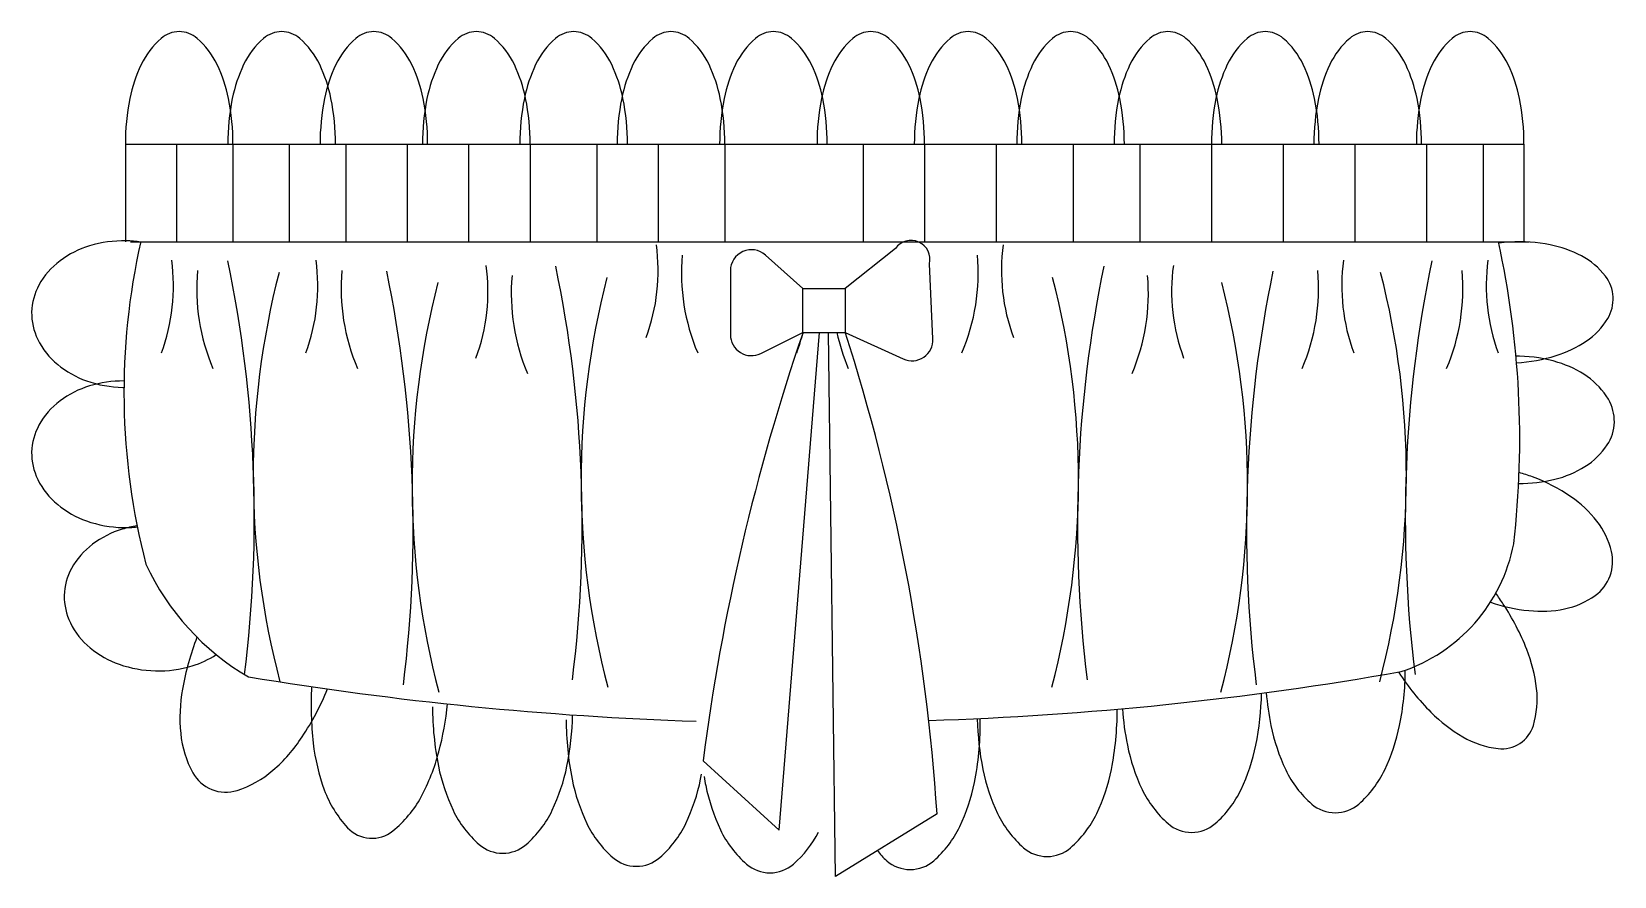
# Model space of a CAD drawing. Header units: metres. Extents: x 255 to 1016, y 222 to 628.
import ezdxf

# ---------------------------------------------------------------- set-up
doc = ezdxf.new("R2010")
doc.units = ezdxf.units.M
for name, color, linetype in [('3', 3, 'Continuous'), ('4', 4, 'Continuous'), ('6', 7, 'Continuous')]:
    doc.layers.add(name, color=color, linetype=linetype)

msp = doc.modelspace()

# ---------------------------------------------------------------- linework, layer by layer
at = {"layer": '3'}
for p, q in [((324.62, 573.59), (324.62, 526.81)), ((351.7, 573.59), (351.7, 526.81)), ((378.78, 573.59), (378.78, 526.81)), ((405.86, 573.59), (405.86, 526.81)), ((435.41, 573.59), (435.41, 526.81)), ((464.95, 573.59), (464.95, 526.81)), ((494.49, 573.59), (494.49, 526.81)), ((526.5, 573.59), (526.5, 526.81)), ((556.04, 573.59), (556.04, 526.81)), ((588.04, 573.59), (588.04, 526.81)), ((654.52, 573.59), (654.52, 526.81)), ((684.06, 573.59), (684.06, 526.81)), ((718.53, 573.59), (718.53, 526.81)), ((755.45, 573.59), (755.45, 526.81)), ((787.46, 573.59), (787.46, 526.81)), ((821.92, 573.59), (821.92, 526.81)), ((856.39, 573.59), (856.39, 526.81)), ((890.86, 573.59), (890.86, 526.81)), ((925.32, 573.59), (925.32, 526.81)), ((952.41, 573.59), (952.41, 526.81))]:
    msp.add_line(p, q, dxfattribs=at)
for centre, radius, start, end in [((463.72, 512.97), 92.31, 339.6, 7.7), ((813.31, 512.97), 92.31, 172.3, 200.4), ((230.79, 505.54), 92.31, 339.6, 7.7), ((300.17, 505.54), 92.31, 339.6, 7.7), ((665.24, 511.73), 98.04, 174.93, 203.04), ((611.78, 511.73), 98.04, 336.96, 5.07), ((976.86, 505.54), 92.31, 172.3, 200.4), ((1046.24, 505.54), 92.31, 172.3, 200.4), ((432.31, 504.3), 98.04, 174.93, 203.04), ((501.7, 504.3), 98.04, 174.93, 203.04), ((381.94, 503.07), 92.31, 339.6, 7.7), ((583.47, 501.83), 98.04, 174.93, 203.04), ((693.56, 501.83), 98.04, 336.96, 5.07), ((895.08, 503.07), 92.31, 172.3, 200.4), ((775.33, 504.3), 98.04, 336.96, 5.07), ((844.71, 504.3), 98.04, 336.96, 5.07)]:
    msp.add_arc(centre, radius, start, end, dxfattribs=at)
at = {"layer": '4'}
for p, q in [((300, 573.59), (972.1, 573.59)), ((300.03, 573.59), (300.03, 526.81)), ((972.1, 573.59), (972.1, 526.81))]:
    msp.add_line(p, q, dxfattribs=at)
for centre, radius, start, end in [((627.43, 454.42), 328.12, 167.25, 194.57), ((529, 432.15), 441.06, 353.44, 12.39), ((887.91, 396.97), 80.72, 288.12, 349.12), ((420.73, 423.36), 122.24, 204.9, 239.72), ((636.02, 1890.27), 1594.26, 271.8, 280.01), ((628.85, 1941.77), 1646.23, 260.57, 268.1)]:
    msp.add_arc(centre, radius, start, end, dxfattribs=at)
at = {"layer": '6'}
for p, q in [((302.46, 526.81), (974.56, 526.81)), ((625.56, 504.28), (607.56, 520.37)), ((670.01, 523.52), (645.93, 504.28)), ((590.76, 512.86), (590.76, 482.14)), ((688.05, 480.13), (686.37, 516.11)), ((625.56, 504.28), (645.93, 504.28)), ((625.56, 483.22), (625.56, 504.28)), ((645.93, 504.28), (645.93, 483.22)), ((605.34, 473.12), (625.56, 483.22)), ((614.17, 244.13), (633.59, 483.22)), ((625.56, 483.22), (645.93, 483.22)), ((641.17, 221.93), (637.93, 483.22)), ((645.93, 483.22), (673.78, 470.49)), ((577.65, 277.44), (614.17, 244.13)), ((690.06, 251.98), (641.17, 221.93))]:
    msp.add_line(p, q, dxfattribs=at)
for points in [[(351.7, 573.59, 0.05), (349.55, 595.51, 0.06), (344.13, 611.84, 0.1), (334.52, 624.45, 0.18), (325.85, 627.69, 0.18), (317.18, 624.45, 0.1), (307.57, 611.84, 0.06), (302.15, 595.51, 0.05), (300, 573.59, 0.05)], [(400.94, 573.59, 0.05), (398.79, 595.51, 0.06), (393.37, 611.84, 0.1), (383.76, 624.45, 0.18), (375.09, 627.69, 0.18), (366.42, 624.45, 0.1), (356.81, 611.84, 0.06), (351.39, 595.51, 0.05), (349.24, 573.59, 0.05)], [(445.25, 573.59, 0.05), (443.11, 595.51, 0.06), (437.68, 611.84, 0.1), (428.07, 624.45, 0.18), (419.4, 627.69, 0.18), (410.74, 624.45, 0.1), (401.13, 611.84, 0.06), (395.7, 595.51, 0.05), (393.55, 573.59, 0.05)], [(494.49, 573.59, 0.05), (492.34, 595.51, 0.06), (486.92, 611.84, 0.1), (477.31, 624.45, 0.18), (468.64, 627.69, 0.18), (459.97, 624.45, 0.1), (450.36, 611.84, 0.06), (444.94, 595.51, 0.05), (442.79, 573.59, 0.05)], [(541.27, 573.59, 0.05), (539.12, 595.51, 0.06), (533.7, 611.84, 0.1), (524.09, 624.45, 0.18), (515.42, 627.69, 0.18), (506.75, 624.45, 0.1), (497.14, 611.84, 0.06), (491.72, 595.51, 0.05), (489.57, 573.59, 0.05)], [(588.04, 573.59, 0.05), (585.9, 595.51, 0.06), (580.47, 611.84, 0.1), (570.86, 624.45, 0.18), (562.19, 627.69, 0.18), (553.53, 624.45, 0.1), (543.92, 611.84, 0.06), (538.49, 595.51, 0.05), (536.34, 573.59, 0.05)], [(637.28, 573.59, 0.05), (635.13, 595.51, 0.06), (629.71, 611.84, 0.1), (620.1, 624.45, 0.18), (611.43, 627.69, 0.18), (602.76, 624.45, 0.1), (593.15, 611.84, 0.06), (587.73, 595.51, 0.05), (585.58, 573.59, 0.05)], [(684.06, 573.59, 0.05), (681.91, 595.51, 0.06), (676.49, 611.84, 0.1), (666.88, 624.45, 0.18), (658.21, 627.69, 0.18), (649.54, 624.45, 0.1), (639.93, 611.84, 0.06), (634.51, 595.51, 0.05), (632.36, 573.59, 0.05)], [(730.83, 573.59, 0.05), (728.69, 595.51, 0.06), (723.26, 611.84, 0.1), (713.65, 624.45, 0.18), (704.98, 627.69, 0.18), (696.32, 624.45, 0.1), (686.71, 611.84, 0.06), (681.28, 595.51, 0.05), (679.13, 573.59, 0.05)], [(780.07, 573.59, 0.05), (777.92, 595.51, 0.06), (772.5, 611.84, 0.1), (762.89, 624.45, 0.18), (754.22, 627.69, 0.18), (745.55, 624.45, 0.1), (735.94, 611.84, 0.06), (730.52, 595.51, 0.05), (728.37, 573.59, 0.05)], [(826.85, 573.59, 0.05), (824.7, 595.51, 0.06), (819.28, 611.84, 0.1), (809.67, 624.45, 0.18), (801, 627.69, 0.18), (792.33, 624.45, 0.1), (782.72, 611.84, 0.06), (777.3, 595.51, 0.05), (775.15, 573.59, 0.05)], [(873.62, 573.59, 0.05), (871.48, 595.51, 0.06), (866.05, 611.84, 0.1), (856.44, 624.45, 0.18), (847.77, 627.69, 0.18), (839.11, 624.45, 0.1), (829.5, 611.84, 0.06), (824.07, 595.51, 0.05), (821.92, 573.59, 0.05)], [(922.86, 573.59, 0.05), (920.71, 595.51, 0.06), (915.29, 611.84, 0.1), (905.68, 624.45, 0.18), (897.01, 627.69, 0.18), (888.34, 624.45, 0.1), (878.73, 611.84, 0.06), (873.31, 595.51, 0.05), (871.16, 573.59, 0.05)], [(972.1, 573.59, 0.05), (969.95, 595.51, 0.06), (964.53, 611.84, 0.1), (954.92, 624.45, 0.18), (946.25, 627.69, 0.18), (937.58, 624.45, 0.1), (927.97, 611.84, 0.06), (922.55, 595.51, 0.05), (920.4, 573.59, 0.05)], [(300.36, 527.2, 0.08), (282.78, 524.8, 0.09), (268.58, 517.59, 0.11), (258.46, 505.94, 0.12), (254.96, 492.98, 0.12), (257.88, 479.88, 0.11), (267.47, 467.8, 0.09), (281.34, 459.96, 0.08), (298.79, 456.78), (299.31, 456.77, 0.09)], [(307.34, 526.61, 0.03), (300.36, 527.2, 0.08)], [(968.56, 468.66, 0.06), (987.55, 472.06, 0.07), (1001.96, 478.98, 0.11), (1012.32, 489.85, 0.15), (1014.94, 500.24, 0.15), (1011.21, 510.28, 0.11), (999.75, 519.97, 0.07), (984.67, 525.3, 0.06), (965.29, 526.62, 0.02), (959.94, 526.15, 0.07)], [(969.54, 410.65, 0.06), (986.93, 412.67, 0.08), (1001.4, 418.78, 0.11), (1012.08, 429.16, 0.14), (1015.52, 440.04, 0.14), (1012.64, 451.08, 0.11), (1002.51, 461.99, 0.08), (988.37, 468.84, 0.07), (969.99, 471.78, 0.01), (968.28, 471.81, 0.08)], [(299.35, 459.92, 0.07), (282.78, 457.51, 0.09), (268.58, 450.3, 0.11), (258.46, 438.65, 0.12), (254.96, 425.7, 0.12), (257.88, 412.6, 0.11), (267.47, 400.51, 0.09), (281.34, 392.67, 0.08), (298.79, 389.49, 0.03), (305.73, 389.77, 0.09)], [(956.02, 353.65, 0.06), (974.46, 349.59, 0.08), (991.58, 350.42, 0.11), (1006.36, 356.91, 0.15), (1013.46, 366.27, 0.15), (1014.14, 377.99, 0.11), (1007.11, 392.52, 0.08), (994.64, 404.28, 0.06), (976.27, 413.81, 0.02), (969.77, 415.9, 0.08)], [(305.62, 390.33, 0.03), (298.45, 388.66, 0.09), (284.25, 381.45, 0.11), (274.13, 369.8, 0.12), (270.63, 356.84, 0.12), (273.55, 343.74, 0.11), (283.14, 331.66, 0.09), (297.01, 323.82, 0.08), (314.46, 320.64, 0.08), (332.03, 323.04, 0.07), (343.68, 328.46, 0.11)], [(911.95, 319.79, 0.05), (927.41, 300.74, 0.06), (942.69, 288.92, 0.1), (959.63, 283.28, 0.18), (970.13, 285.78, 0.18), (976.61, 294.42, 0.1), (978.19, 312.19, 0.06), (973.45, 330.92, 0.05), (962.15, 352.7, 0.01), (958.54, 357.9, 0.06)], [(334.41, 336.8, 0.05), (327.46, 311.89, 0.07), (326.57, 290.57, 0.1), (332.37, 271.69, 0.17), (341.51, 263.64, 0.17), (353.67, 263.18, 0.1), (370.88, 272.86, 0.07), (384.93, 288.92, 0.05), (397.13, 311.93, 0.05)], [(848.26, 310.23, 0.03), (850.52, 294.34, 0.06), (857.58, 273.08, 0.1), (870.1, 256.66, 0.18), (881.4, 252.45, 0.18), (892.7, 256.66, 0.1), (905.22, 273.08, 0.06), (912.29, 294.34, 0.05), (915.07, 320.96, 0.05)], [(911.79, 320.04), (911.95, 319.79, 0.05)], [(389.47, 313.04, 0.04), (390.27, 285.96, 0.06), (395.59, 263.41, 0.1), (406.75, 245.3, 0.19), (417.32, 240.27, 0.19), (428.5, 243.75, 0.1), (442.12, 260.09, 0.06), (450.59, 281.66, 0.04), (454.86, 304.76, 0.05)], [(779.11, 302.42, 0.03), (781.49, 284.94, 0.06), (788.56, 263.68, 0.1), (801.08, 247.26, 0.18), (812.38, 243.05, 0.18), (823.68, 247.26, 0.1), (836.2, 263.68, 0.06), (843.26, 284.94, 0.04), (846.02, 309.93, 0.05)], [(447.62, 303.43, 0.05), (450.42, 274.9, 0.06), (457.49, 253.64, 0.1), (470.01, 237.22, 0.18), (481.31, 233.01, 0.18), (492.6, 237.22, 0.1), (505.12, 253.64, 0.06), (512.19, 274.9, 0.04), (514.94, 299.49, 0.05)], [(511.86, 297.17, 0.05), (514.65, 268.64, 0.06), (521.72, 247.38, 0.1), (534.24, 230.96, 0.18), (545.54, 226.75, 0.18), (556.84, 230.96, 0.1), (569.36, 247.38, 0.06), (576.42, 268.64), (576.87, 271, 0.05)], [(661.44, 234.38, 0.07), (665.84, 229.4, 0.18), (677.14, 225.19, 0.18), (688.44, 229.4, 0.1), (700.96, 245.81, 0.06), (708.02, 267.07, 0.05), (710.82, 295.6), (710.81, 297.59, 0.06)], [(709.32, 297.51, 0.04), (712.05, 273.33, 0.06), (719.12, 252.07, 0.1), (731.64, 235.66, 0.18), (742.94, 231.45, 0.18), (754.24, 235.66, 0.1), (766.76, 252.07, 0.06), (773.82, 273.33, 0.05), (776.62, 301.86), (776.62, 302.19, 0.06)], [(578.09, 269.89, 0.01), (578.89, 265.51, 0.06), (585.95, 244.25, 0.1), (598.47, 227.83, 0.18), (609.77, 223.62, 0.18), (621.07, 227.83, 0.1), (633.06, 243.18, 0.06)]]:
    msp.add_lwpolyline(points, format="xyb", dxfattribs=at)
for centre, radius, start, end in [((677.5, 518.29), 9.14, 346.23, 145.07), ((-243.98, 394.05), 605.94, 352.87, 11.76), ((600.84, 512.86), 10.08, 48.2, 180), ((1521.01, 394.05), 605.94, 168.24, 187.13), ((751.01, 414.45), 389.58, 165.49, 194.74), ((-167.66, 389.13), 605.94, 352.87, 11.76), ((-86.42, 391.59), 605.94, 352.87, 11.76), ((908.57, 411.99), 389.58, 165.49, 194.74), ((368.45, 411.99), 389.58, 345.26, 14.51), ((1363.45, 391.59), 605.94, 168.24, 187.13), ((1444.69, 389.13), 605.94, 168.24, 187.13), ((526.01, 414.45), 389.58, 345.26, 14.51), ((827.33, 409.53), 389.58, 165.49, 194.74), ((449.7, 409.53), 389.58, 345.26, 14.51), ((1606.67, 145.77), 1037.42, 161.02, 172.71), ((600.84, 482.14), 10.08, 180, 296.55), ((536.1, 505.54), 92.31, 339.6, 346.01), ((737.63, 504.3), 98.04, 192.42, 203.04), ((-273.12, 188.02), 965.3, 3.8, 17.81), ((677.98, 479.66), 10.08, 245.43, 2.66)]:
    msp.add_arc(centre, radius, start, end, dxfattribs=at)

doc.saveas('drawing.dxf')
